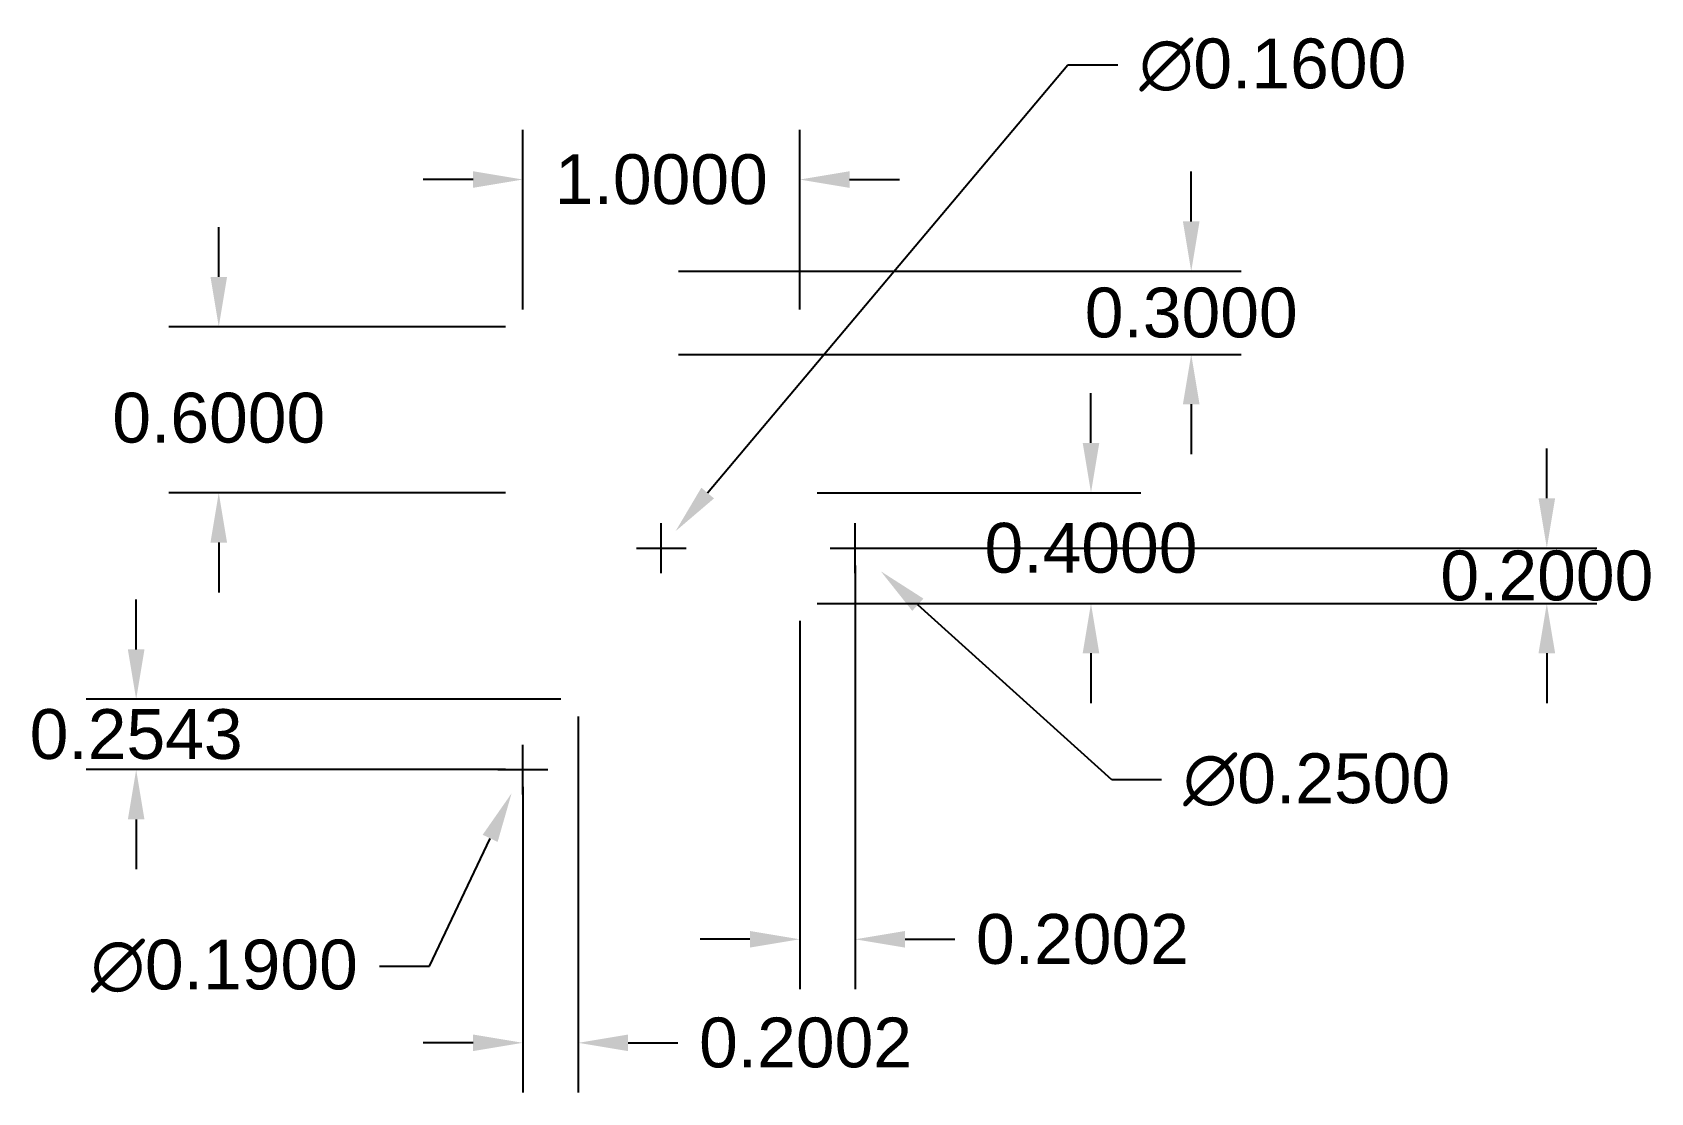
# Model space of a CAD drawing. Header units: inches. Extents: x -1.27 to 4.57, y -0.97 to 2.86.
import ezdxf

# ---------------------------------------------------------------- set-up
doc = ezdxf.new("R2010")
doc.units = ezdxf.units.IN
doc.header["$MEASUREMENT"] = 0
doc.layers.add('dimensions', color=6, linetype='Continuous')
doc.styles.get("Standard").update_dxf_attribs({"font": 'Arial Regular.ttf'})
doc.dimstyles.get("Standard").update_dxf_attribs({"dimtxt": 0.18, "dimasz": 0.18, "dimexe": 0.18, "dimexo": 0.0625, "dimgap": 0.09, "dimtad": 0, "dimtih": 1, "dimtoh": 1, "dimdec": 4, "dimzin": 0, "dimdsep": 46, "dimtxsty": 'Standard', "dimcen": 0.09, "dimadec": 0, "dimazin": 0, "dimtfac": 1, "dimtdec": 4, "dimtofl": 0, "dimtmove": 0, "dimatfit": 3, "dimfxl": 1, "dimtolj": 1, "dimtzin": 0, "dimarcsym": 0})

# ---------------------------------------------------------------- blocks, each defined once
blk = doc.blocks.new('*D1')
at = {"layer": 'Defpoints', "color": 0, "transparency": 16777216}
for p in [(1.5, 2.3315), (0.5, 1.8, 0.3), (1.5, 1.8, 0.3)]:
    blk.add_point(p, dxfattribs=at)
at = {"layer": 'dimensions', "color": 0, "lineweight": -2, "transparency": 16777216}
for p, q in [((0.5, 1.8625), (0.5, 2.5115)), ((1.5, 1.8625), (1.5, 2.5115)), ((0.32, 2.3315), (0.14, 2.3315)), ((1.68, 2.3315), (1.86, 2.3315))]:
    blk.add_line(p, q, dxfattribs=at)
at = {"layer": 'dimensions', "color": 0, "transparency": 16777216}
for points in [[(0.32, 2.3615), (0.32, 2.3015), (0.5, 2.3315)], [(1.68, 2.3615), (1.68, 2.3015), (1.5, 2.3315)]]:
    blk.add_solid(points, dxfattribs=at)
at = {"layer": 'dimensions', "color": 0, "transparency": 16777216, "insert": (1, 2.3315), "char_height": 0.18, "attachment_point": 5}
blk.add_mtext('\\A1;1.0000', dxfattribs=at)
blk = doc.blocks.new('*D2')
at = {"layer": 'Defpoints', "color": 0, "transparency": 16777216}
for p in [(0.5, 1.8, 0.3), (-0.5983, 1.2), (0.5, 1.2, 0.3)]:
    blk.add_point(p, dxfattribs=at)
at = {"layer": 'dimensions', "color": 0, "lineweight": -2, "transparency": 16777216}
for p, q in [((-0.5983, 1.98), (-0.5983, 2.16)), ((0.4375, 1.8), (-0.7783, 1.8)), ((0.4375, 1.2), (-0.7783, 1.2)), ((-0.5983, 1.02), (-0.5983, 0.84))]:
    blk.add_line(p, q, dxfattribs=at)
at = {"layer": 'dimensions', "color": 0, "transparency": 16777216}
for points in [[(-0.6283, 1.98), (-0.5683, 1.98), (-0.5983, 1.8)], [(-0.6283, 1.02), (-0.5683, 1.02), (-0.5983, 1.2)]]:
    blk.add_solid(points, dxfattribs=at)
at = {"layer": 'dimensions', "color": 0, "transparency": 16777216, "insert": (-0.5983, 1.4701), "char_height": 0.18, "attachment_point": 5}
blk.add_mtext('\\A1;0.6000', dxfattribs=at)
blk = doc.blocks.new('*D3')
at = {"layer": 'Defpoints', "color": 0, "transparency": 16777216}
for p in [(1.5, 1.2, 0.3), (1.5, 0.8, 0.3), (2.5519, 0.8)]:
    blk.add_point(p, dxfattribs=at)
at = {"layer": 'dimensions', "color": 0, "lineweight": -2, "transparency": 16777216}
for p, q in [((2.5519, 1.38), (2.5519, 1.56)), ((1.5625, 1.2), (2.7319, 1.2)), ((1.5625, 0.8), (2.7319, 0.8)), ((2.5519, 0.62), (2.5519, 0.44))]:
    blk.add_line(p, q, dxfattribs=at)
at = {"layer": 'dimensions', "color": 0, "transparency": 16777216}
for points in [[(2.5219, 1.38), (2.5819, 1.38), (2.5519, 1.2)], [(2.5219, 0.62), (2.5819, 0.62), (2.5519, 0.8)]]:
    blk.add_solid(points, dxfattribs=at)
at = {"layer": 'dimensions', "color": 0, "transparency": 16777216, "insert": (2.5519, 1), "char_height": 0.18, "attachment_point": 5}
blk.add_mtext('\\A1;0.4000', dxfattribs=at)
blk = doc.blocks.new('*D4')
at = {"layer": 'Defpoints', "color": 0, "transparency": 16777216}
for p in [(1.7002, 1, 0.7), (1.5, 0.8, 0.3), (1.7002, -0.413)]:
    blk.add_point(p, dxfattribs=at)
at = {"layer": 'dimensions', "color": 0, "lineweight": -2, "transparency": 16777216}
for p, q in [((1.7002, 0.9375), (1.7002, -0.593)), ((1.5, 0.7375), (1.5, -0.593)), ((1.32, -0.413), (1.14, -0.413)), ((1.8802, -0.413), (2.0602, -0.413))]:
    blk.add_line(p, q, dxfattribs=at)
at = {"layer": 'dimensions', "color": 0, "transparency": 16777216}
for points in [[(1.32, -0.383), (1.32, -0.443), (1.5, -0.413)], [(1.8802, -0.383), (1.8802, -0.443), (1.7002, -0.413)]]:
    blk.add_solid(points, dxfattribs=at)
at = {"layer": 'dimensions', "color": 0, "transparency": 16777216, "insert": (2.521, -0.413), "char_height": 0.18, "attachment_point": 5}
blk.add_mtext('\\A1;0.2002', dxfattribs=at)
blk = doc.blocks.new('*D5')
at = {"layer": 'Defpoints', "color": 0, "transparency": 16777216}
for p in [(1.7002, 1, 0.7), (4.1982, 1), (1.5, 0.8, 0.3)]:
    blk.add_point(p, dxfattribs=at)
at = {"layer": 'dimensions', "color": 0, "lineweight": -2, "transparency": 16777216}
for p, q in [((4.1982, 1.18), (4.1982, 1.36)), ((1.7627, 1), (4.3782, 1)), ((1.5625, 0.8), (4.3782, 0.8)), ((4.1982, 0.62), (4.1982, 0.44))]:
    blk.add_line(p, q, dxfattribs=at)
at = {"layer": 'dimensions', "color": 0, "transparency": 16777216}
for points in [[(4.1682, 1.18), (4.2282, 1.18), (4.1982, 1)], [(4.1682, 0.62), (4.2282, 0.62), (4.1982, 0.8)]]:
    blk.add_solid(points, dxfattribs=at)
at = {"layer": 'dimensions', "color": 0, "transparency": 16777216, "insert": (4.1982, 0.9), "char_height": 0.18, "attachment_point": 5}
blk.add_mtext('\\A1;0.2000', dxfattribs=at)
blk = doc.blocks.new('*D6')
at = {"layer": 'Defpoints', "color": 0, "transparency": 16777216}
for p in [(-0.8966, 0.4542), (0.7002, 0.4542, 0.7), (0.5, 0.2, 0.3)]:
    blk.add_point(p, dxfattribs=at)
at = {"layer": 'dimensions', "color": 0, "lineweight": -2, "transparency": 16777216}
for p, q in [((-0.8966, 0.6343), (-0.8966, 0.8143)), ((0.6377, 0.4542), (-1.0766, 0.4542)), ((0.4375, 0.2), (-1.0766, 0.2)), ((-0.8966, 0.02), (-0.8966, -0.16))]:
    blk.add_line(p, q, dxfattribs=at)
at = {"layer": 'dimensions', "color": 0, "transparency": 16777216}
for points in [[(-0.9266, 0.6343), (-0.8666, 0.6343), (-0.8966, 0.4542)], [(-0.9266, 0.02), (-0.8666, 0.02), (-0.8966, 0.2)]]:
    blk.add_solid(points, dxfattribs=at)
at = {"layer": 'dimensions', "color": 0, "transparency": 16777216, "insert": (-0.8966, 0.3271), "char_height": 0.18, "attachment_point": 5}
blk.add_mtext('\\A1;0.2543', dxfattribs=at)
blk = doc.blocks.new('*D7')
at = {"layer": 'Defpoints', "color": 0, "transparency": 16777216}
for p in [(0.7002, 0.4542, 0.7), (0.5, 0.2, 0.3), (0.7002, -0.787)]:
    blk.add_point(p, dxfattribs=at)
at = {"layer": 'dimensions', "color": 0, "lineweight": -2, "transparency": 16777216}
for p, q in [((0.7002, 0.3917), (0.7002, -0.967)), ((0.5, 0.1375), (0.5, -0.967)), ((0.32, -0.787), (0.14, -0.787)), ((0.8802, -0.787), (1.0602, -0.787))]:
    blk.add_line(p, q, dxfattribs=at)
at = {"layer": 'dimensions', "color": 0, "transparency": 16777216}
for points in [[(0.32, -0.757), (0.32, -0.817), (0.5, -0.787)], [(0.8802, -0.757), (0.8802, -0.817), (0.7002, -0.787)]]:
    blk.add_solid(points, dxfattribs=at)
at = {"layer": 'dimensions', "color": 0, "transparency": 16777216, "insert": (1.521, -0.787), "char_height": 0.18, "attachment_point": 5}
blk.add_mtext('\\A1;0.2002', dxfattribs=at)
blk = doc.blocks.new('*D8')
at = {"layer": 'Defpoints', "color": 0, "transparency": 16777216}
for p in [(1, 2, 0.75), (1, 1.7, 0.75), (2.9139, 1.7)]:
    blk.add_point(p, dxfattribs=at)
at = {"layer": 'dimensions', "color": 0, "lineweight": -2, "transparency": 16777216}
for p, q in [((2.9139, 2.18), (2.9139, 2.36)), ((1.0625, 2), (3.0939, 2)), ((1.0625, 1.7), (3.0939, 1.7)), ((2.9139, 1.52), (2.9139, 1.34))]:
    blk.add_line(p, q, dxfattribs=at)
at = {"layer": 'dimensions', "color": 0, "transparency": 16777216}
for points in [[(2.8839, 2.18), (2.9439, 2.18), (2.9139, 2)], [(2.8839, 1.52), (2.9439, 1.52), (2.9139, 1.7)]]:
    blk.add_solid(points, dxfattribs=at)
at = {"layer": 'dimensions', "color": 0, "transparency": 16777216, "insert": (2.9139, 1.85), "char_height": 0.18, "attachment_point": 5}
blk.add_mtext('\\A1;0.3000', dxfattribs=at)
blk = doc.blocks.new('*D9')
at = {"layer": 'Defpoints', "color": 0, "transparency": 16777216}
for p in [(1.6074, 1.0838, 0.7), (1.793, 0.9162, 0.7)]:
    blk.add_point(p, dxfattribs=at)
at = {"layer": 'dimensions', "color": 0, "lineweight": -2, "transparency": 16777216}
for p, q in [((1.7002, 0.91), (1.7002, 1.09)), ((1.6102, 1), (1.7902, 1)), ((2.6268, 0.1628), (1.9265, 0.7955)), ((2.8068, 0.1628), (2.6268, 0.1628))]:
    blk.add_line(p, q, dxfattribs=at)
at = {"layer": 'dimensions', "color": 0, "transparency": 16777216}
blk.add_solid([(1.9466, 0.8178), (1.9064, 0.7733), (1.793, 0.9162)], dxfattribs=at)
at = {"layer": 'dimensions', "color": 0, "transparency": 16777216, "insert": (3.3671, 0.1628), "char_height": 0.18, "attachment_point": 5}
blk.add_mtext('\\A1;∅0.2500', dxfattribs=at)
blk = doc.blocks.new('*D10')
at = {"layer": 'Defpoints', "color": 0, "transparency": 16777216}
for p in [(0.5408, 0.2858, 0.525), (0.4592, 0.1142, 0.525)]:
    blk.add_point(p, dxfattribs=at)
at = {"layer": 'dimensions', "color": 0, "lineweight": -2, "transparency": 16777216}
for p, q in [((0.5, 0.11), (0.5, 0.29)), ((0.41, 0.2), (0.59, 0.2)), ((0.1624, -0.51), (0.3819, -0.0484)), ((-0.0176, -0.51), (0.1624, -0.51))]:
    blk.add_line(p, q, dxfattribs=at)
at = {"layer": 'dimensions', "color": 0, "transparency": 16777216}
blk.add_solid([(0.3548, -0.0355), (0.409, -0.0612), (0.4592, 0.1142)], dxfattribs=at)
at = {"layer": 'dimensions', "color": 0, "transparency": 16777216, "insert": (-0.5779, -0.51), "char_height": 0.18, "attachment_point": 5}
blk.add_mtext('\\A1;∅0.1900', dxfattribs=at)
blk = doc.blocks.new('*D11')
at = {"layer": 'Defpoints', "color": 0, "transparency": 16777216}
for p in [(1.0515, 1.0612, 0.525), (0.9485, 0.9388, 0.525)]:
    blk.add_point(p, dxfattribs=at)
at = {"layer": 'dimensions', "color": 0, "lineweight": -2, "transparency": 16777216}
for p, q in [((2.4685, 2.7451), (1.1674, 1.1989)), ((2.6485, 2.7451), (2.4685, 2.7451)), ((1, 0.91), (1, 1.09)), ((0.91, 1), (1.09, 1))]:
    blk.add_line(p, q, dxfattribs=at)
at = {"layer": 'dimensions', "color": 0, "transparency": 16777216}
blk.add_solid([(1.1445, 1.2183), (1.1904, 1.1796), (1.0515, 1.0612)], dxfattribs=at)
at = {"layer": 'dimensions', "color": 0, "transparency": 16777216, "insert": (3.2087, 2.7451), "char_height": 0.18, "attachment_point": 5}
blk.add_mtext('\\A1;∅0.1600', dxfattribs=at)

msp = doc.modelspace()

# ---------------------------------------------------------------- dimensions: what is measured, and where the dimension line sits
at = {"layer": 'dimensions'}
for p1, p2, picture, middle in [((0.94849, 0.93879, 0.525), (1.05151, 1.06121, 0.525), '*D11', (3.20874, 2.74509)), ((1.60745, 1.0838, 0.7), (1.79295, 0.9162, 0.7), '*D9', (3.3671, 0.16282)), ((0.5408, 0.28579, 0.525), (0.4592, 0.11421, 0.525), '*D10', (-0.57786, -0.50996))]:
    dim = msp.add_diameter_dim_2p(p1=p1, p2=p2, dimstyle='Standard', dxfattribs=at)
    dim.commit()
    dim.dimension.update_dxf_attribs({"geometry": picture, "text_midpoint": middle, "dimtype": 163})
for base, p1, p2, angle, picture, middle in [((1.5, 2.33154), (0.5, 1.8, 0.3), (1.5, 1.8, 0.3), 180, '*D1', (1, 2.33154)), ((2.55194, 0.8), (1.5, 1.2, 0.3), (1.5, 0.8, 0.3), 90, '*D3', (2.55194, 1))]:
    dim = msp.add_linear_dim(base=base, p1=p1, p2=p2, angle=angle, dimstyle='Standard', dxfattribs=at)
    dim.commit()
    dim.dimension.update_dxf_attribs({"geometry": picture, "text_midpoint": middle})
for base, p1, p2, angle, picture, middle in [((2.91386, 1.7), (1, 2, 0.75), (1, 1.7, 0.75), 90, '*D8', (2.91386, 1.85)), ((-0.5983, 1.2), (0.5, 1.8, 0.3), (0.5, 1.2, 0.3), 270, '*D2', (-0.5983, 1.47005)), ((4.19824, 1), (1.5, 0.8, 0.3), (1.7002, 1, 0.7), 90, '*D5', (4.19824, 0.9)), ((-0.8966104206, 0.45425), (0.5, 0.2, 0.3), (0.7002, 0.45425, 0.7), 270, '*D6', (-0.8966104206, 0.327125))]:
    dim = msp.add_linear_dim(base=base, p1=p1, p2=p2, angle=angle, dimstyle='Standard', dxfattribs=at)
    dim.commit()
    dim.dimension.update_dxf_attribs({"geometry": picture, "text_midpoint": middle, "dimtype": 160})
for base, p1, p2, picture, middle in [((1.7002, -0.41301), (1.5, 0.8, 0.3), (1.7002, 1, 0.7), '*D4', (2.521, -0.41301)), ((0.7002, -0.78698), (0.5, 0.2, 0.3), (0.7002, 0.45425, 0.7), '*D7', (1.521, -0.78698))]:
    dim = msp.add_linear_dim(base=base, p1=p1, p2=p2, dimstyle='Standard', dxfattribs=at)
    dim.commit()
    dim.dimension.update_dxf_attribs({"geometry": picture, "text_midpoint": middle, "dimtype": 160})

doc.saveas('drawing.dxf')
